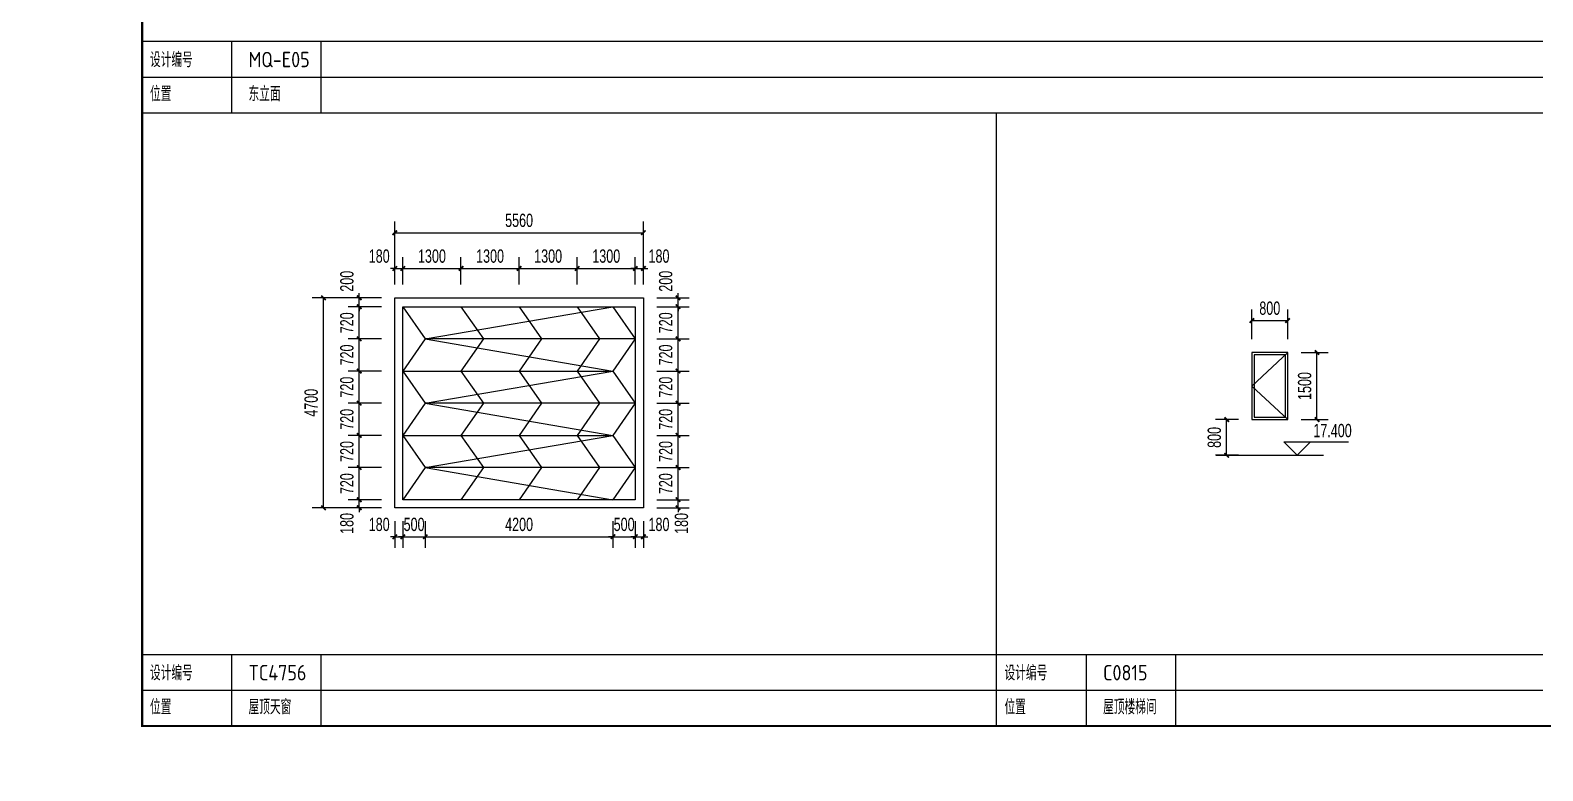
# Model space of a CAD drawing. Extents: x -3 to 440502, y -49243 to 59402.
# Drawn here: x 356397 to 390238, y -2 to 16569 of the extents above; entities that cross this region are included whole.
import ezdxf

# ---------------------------------------------------------------- set-up
doc = ezdxf.new("R2010")
doc.units = 0
doc.header["$LTSCALE"] = 1000
doc.header["$MEASUREMENT"] = 0
doc.linetypes.add('ACAD_ISO05W100', pattern=[34, 24, -3, 0.5, -3, 0.5, -3])
for name, color, linetype in [('01-标注_尺寸', 124, 'Continuous'), ('01-标注_标高', 200, 'Continuous'), ('02-TEXT_标注', 130, 'Continuous'), ('A-0-图名图例', 2, 'Continuous'), ('A-C_玻璃幕墙', 140, 'Continuous'), ('A-C_窗', 140, 'Continuous'), ('D_铝板', 181, 'Continuous'), ('E-墙面分格', 146, 'Continuous')]:
    doc.layers.add(name, color=color, linetype=linetype)
doc.styles.add('_TCH_DIM', font='ros.shx', dxfattribs={"bigfont": 'jd.shx'})
doc.styles.add('_TCH_DIM_T3', font='ros.shx', dxfattribs={"width": 0.705882, "bigfont": 'jd.shx'})
doc.styles.get("Standard").update_dxf_attribs({"font": 'gbenor.shx', "bigfont": 'gbcbig.shx'})
doc.dimstyles.new('_TCH_ARCH&&100', dxfattribs={"dimtxt": 297.5, "dimasz": 100, "dimexe": 250, "dimexo": 300, "dimgap": 126.25, "dimtad": 1, "dimdec": 0, "dimzin": 0, "dimdsep": 46, "dimtxsty": '_TCH_DIM_T3', "dimblk": 'ARCHTICK', "dimcen": 0.09, "dimclrt": 7, "dimazin": 2, "dimtfac": 1, "dimtdec": 0, "dimtix": 1, "dimtmove": 2, "dimatfit": 3, "dimfxl": 0, "dimtolj": 1, "dimtzin": 0, "dimarcsym": 0})

# ---------------------------------------------------------------- blocks, each defined once
blk = doc.blocks.new('图框-A1')
for points, const_width in [([(0, 0), (841, 0), (841, 594), (0, 594)], 0.05), ([(766, 584), (25, 584), (25, 10), (766, 10)], 0.5)]:
    blk.add_lwpolyline(points, close=True, dxfattribs=dict(const_width=const_width))
blk = doc.blocks.new('*U90')
for p, q in [((0, 1600), (31338, 1600)), ((0, 800), (31338, 800)), ((0, 0), (31338, 0))]:
    blk.add_line(p, q)
for points in [[(2000, 1600), (2000, 0)], [(4000, 1600), (4000, 0)]]:
    blk.add_lwpolyline(points)
for s, p in [('设计编号', (176, 1020)), ('位置', (176, 258))]:
    blk.add_text(s, height=332.8).set_placement(p)
blk = doc.blocks.new('*U58')
for p, q in [((0, 1600), (19119, 1600)), ((0, 800), (19119, 800)), ((0, 0), (19119, 0))]:
    blk.add_line(p, q)
for points in [[(2000, 1600), (2000, 0)], [(4000, 1600), (4000, 0)]]:
    blk.add_lwpolyline(points)
for s, p in [('设计编号', (176, 1020)), ('位置', (176, 258))]:
    blk.add_text(s, height=332.8).set_placement(p)
blk = doc.blocks.new('*U95')
for p, q in [((0, 1600), (12219, 1600)), ((0, 800), (12219, 800)), ((0, 0), (12219, 0))]:
    blk.add_line(p, q)
for points in [[(2000, 1600), (2000, 0)], [(4000, 1600), (4000, 0)]]:
    blk.add_lwpolyline(points)
for s, p in [('设计编号', (176, 1020)), ('位置', (176, 258))]:
    blk.add_text(s, height=332.8).set_placement(p)
blk = doc.blocks.new('_ArchTick')
at = {"color": 0, "linetype": 'ByBlock', "const_width": 0.4}
blk.add_lwpolyline([(-0.5, -0.5), (0.5, 0.5)], dxfattribs=at)
blk = doc.blocks.new('*D1033')
at = {"layer": '01-标注_尺寸', "color": 0, "lineweight": -2, "transparency": 16777216}
for p, q in [((364255, 10582), (363508, 10582)), ((363758, 10582), (363758, 10682)), ((363758, 10382), (363758, 10582)), ((364255, 10382), (363508, 10382)), ((363758, 10382), (363758, 10282))]:
    blk.add_line(p, q, dxfattribs=at)
at = {"layer": 'Defpoints', "color": 0, "transparency": 16777216}
for p in [(363758, 10582), (364555, 10582), (364555, 10382)]:
    blk.add_point(p, dxfattribs=at)
at = {"layer": '01-标注_尺寸', "color": 0, "lineweight": -2, "transparency": 16777216, "xscale": 100, "yscale": 100, "zscale": 100}
for p, rotation in [((363758, 10582), 270), ((363758, 10382), 90)]:
    blk.add_blockref('_ArchTick', p, dxfattribs=dict(at, rotation=rotation))
at = {"layer": '01-标注_尺寸', "color": 7, "transparency": 16777216, "insert": (363483, 10952), "char_height": 297.5, "attachment_point": 5, "rotation": 90, "style": '_TCH_DIM_T3'}
blk.add_mtext('\\A1;200', dxfattribs=at)
blk = doc.blocks.new('*D1034')
at = {"layer": '01-标注_尺寸', "color": 0, "lineweight": -2, "transparency": 16777216}
for p, q in [((364255, 10382), (363508, 10382)), ((363758, 9662), (363758, 10382)), ((364255, 9662), (363508, 9662))]:
    blk.add_line(p, q, dxfattribs=at)
at = {"layer": 'Defpoints', "color": 0, "transparency": 16777216}
for p in [(363758, 10382), (364555, 10382), (364555, 9662)]:
    blk.add_point(p, dxfattribs=at)
at = {"layer": '01-标注_尺寸', "color": 0, "lineweight": -2, "transparency": 16777216, "xscale": 100, "yscale": 100, "zscale": 100}
for p, rotation in [((363758, 10382), 90), ((363758, 9662), 270)]:
    blk.add_blockref('_ArchTick', p, dxfattribs=dict(at, rotation=rotation))
at = {"layer": '01-标注_尺寸', "color": 7, "transparency": 16777216, "insert": (363483, 10022), "char_height": 297.5, "attachment_point": 5, "rotation": 90, "style": '_TCH_DIM_T3'}
blk.add_mtext('\\A1;720', dxfattribs=at)
blk = doc.blocks.new('*D1035')
at = {"layer": '01-标注_尺寸', "color": 0, "lineweight": -2, "transparency": 16777216}
for p, q in [((364255, 9662), (363508, 9662)), ((363758, 8942), (363758, 9662)), ((364255, 8942), (363508, 8942))]:
    blk.add_line(p, q, dxfattribs=at)
at = {"layer": 'Defpoints', "color": 0, "transparency": 16777216}
for p in [(363758, 9662), (364555, 9662), (364555, 8942)]:
    blk.add_point(p, dxfattribs=at)
at = {"layer": '01-标注_尺寸', "color": 0, "lineweight": -2, "transparency": 16777216, "xscale": 100, "yscale": 100, "zscale": 100}
for p, rotation in [((363758, 9662), 90), ((363758, 8942), 270)]:
    blk.add_blockref('_ArchTick', p, dxfattribs=dict(at, rotation=rotation))
at = {"layer": '01-标注_尺寸', "color": 7, "transparency": 16777216, "insert": (363483, 9302), "char_height": 297.5, "attachment_point": 5, "rotation": 90, "style": '_TCH_DIM_T3'}
blk.add_mtext('\\A1;720', dxfattribs=at)
blk = doc.blocks.new('*D1036')
at = {"layer": '01-标注_尺寸', "color": 0, "lineweight": -2, "transparency": 16777216}
for p, q in [((364255, 8942), (363508, 8942)), ((363758, 8222), (363758, 8942)), ((364255, 8222), (363508, 8222))]:
    blk.add_line(p, q, dxfattribs=at)
at = {"layer": 'Defpoints', "color": 0, "transparency": 16777216}
for p in [(363758, 8942), (364555, 8942), (364555, 8222)]:
    blk.add_point(p, dxfattribs=at)
at = {"layer": '01-标注_尺寸', "color": 0, "lineweight": -2, "transparency": 16777216, "xscale": 100, "yscale": 100, "zscale": 100}
for p, rotation in [((363758, 8942), 90), ((363758, 8222), 270)]:
    blk.add_blockref('_ArchTick', p, dxfattribs=dict(at, rotation=rotation))
at = {"layer": '01-标注_尺寸', "color": 7, "transparency": 16777216, "insert": (363483, 8582), "char_height": 297.5, "attachment_point": 5, "rotation": 90, "style": '_TCH_DIM_T3'}
blk.add_mtext('\\A1;720', dxfattribs=at)
blk = doc.blocks.new('*D1037')
at = {"layer": '01-标注_尺寸', "color": 0, "lineweight": -2, "transparency": 16777216}
for p, q in [((364255, 8222), (363508, 8222)), ((363758, 7502), (363758, 8222)), ((364255, 7502), (363508, 7502))]:
    blk.add_line(p, q, dxfattribs=at)
at = {"layer": 'Defpoints', "color": 0, "transparency": 16777216}
for p in [(363758, 8222), (364555, 8222), (364555, 7502)]:
    blk.add_point(p, dxfattribs=at)
at = {"layer": '01-标注_尺寸', "color": 0, "lineweight": -2, "transparency": 16777216, "xscale": 100, "yscale": 100, "zscale": 100}
for p, rotation in [((363758, 8222), 90), ((363758, 7502), 270)]:
    blk.add_blockref('_ArchTick', p, dxfattribs=dict(at, rotation=rotation))
at = {"layer": '01-标注_尺寸', "color": 7, "transparency": 16777216, "insert": (363483, 7862), "char_height": 297.5, "attachment_point": 5, "rotation": 90, "style": '_TCH_DIM_T3'}
blk.add_mtext('\\A1;720', dxfattribs=at)
blk = doc.blocks.new('*D1038')
at = {"layer": '01-标注_尺寸', "color": 0, "lineweight": -2, "transparency": 16777216}
for p, q in [((364255, 7502), (363508, 7502)), ((363758, 6782), (363758, 7502)), ((364255, 6782), (363508, 6782))]:
    blk.add_line(p, q, dxfattribs=at)
at = {"layer": 'Defpoints', "color": 0, "transparency": 16777216}
for p in [(363758, 7502), (364555, 7502), (364555, 6782)]:
    blk.add_point(p, dxfattribs=at)
at = {"layer": '01-标注_尺寸', "color": 0, "lineweight": -2, "transparency": 16777216, "xscale": 100, "yscale": 100, "zscale": 100}
for p, rotation in [((363758, 7502), 90), ((363758, 6782), 270)]:
    blk.add_blockref('_ArchTick', p, dxfattribs=dict(at, rotation=rotation))
at = {"layer": '01-标注_尺寸', "color": 7, "transparency": 16777216, "insert": (363483, 7142), "char_height": 297.5, "attachment_point": 5, "rotation": 90, "style": '_TCH_DIM_T3'}
blk.add_mtext('\\A1;720', dxfattribs=at)
blk = doc.blocks.new('*D1039')
at = {"layer": '01-标注_尺寸', "color": 0, "lineweight": -2, "transparency": 16777216}
for p, q in [((364255, 6782), (363508, 6782)), ((363758, 6062), (363758, 6782)), ((364255, 6062), (363508, 6062))]:
    blk.add_line(p, q, dxfattribs=at)
at = {"layer": 'Defpoints', "color": 0, "transparency": 16777216}
for p in [(363758, 6782), (364555, 6782), (364555, 6062)]:
    blk.add_point(p, dxfattribs=at)
at = {"layer": '01-标注_尺寸', "color": 0, "lineweight": -2, "transparency": 16777216, "xscale": 100, "yscale": 100, "zscale": 100}
for p, rotation in [((363758, 6782), 90), ((363758, 6062), 270)]:
    blk.add_blockref('_ArchTick', p, dxfattribs=dict(at, rotation=rotation))
at = {"layer": '01-标注_尺寸', "color": 7, "transparency": 16777216, "insert": (363483, 6422), "char_height": 297.5, "attachment_point": 5, "rotation": 90, "style": '_TCH_DIM_T3'}
blk.add_mtext('\\A1;720', dxfattribs=at)
blk = doc.blocks.new('*D1040')
at = {"layer": '01-标注_尺寸', "color": 0, "lineweight": -2, "transparency": 16777216}
for p, q in [((363758, 6062), (363758, 6162)), ((364255, 6062), (363508, 6062)), ((364255, 5882), (363508, 5882)), ((363758, 5882), (363758, 6062)), ((363758, 5882), (363758, 5782))]:
    blk.add_line(p, q, dxfattribs=at)
at = {"layer": 'Defpoints', "color": 0, "transparency": 16777216}
for p in [(363758, 6062), (364555, 6062), (364555, 5882)]:
    blk.add_point(p, dxfattribs=at)
at = {"layer": '01-标注_尺寸', "color": 0, "lineweight": -2, "transparency": 16777216, "xscale": 100, "yscale": 100, "zscale": 100}
for p, rotation in [((363758, 6062), 270), ((363758, 5882), 90)]:
    blk.add_blockref('_ArchTick', p, dxfattribs=dict(at, rotation=rotation))
at = {"layer": '01-标注_尺寸', "color": 7, "transparency": 16777216, "insert": (363483, 5532), "char_height": 297.5, "attachment_point": 5, "rotation": 90, "style": '_TCH_DIM_T3'}
blk.add_mtext('\\A1;180', dxfattribs=at)
blk = doc.blocks.new('*D1041')
at = {"layer": '01-标注_尺寸', "color": 0, "lineweight": -2, "transparency": 16777216}
for p, q in [((370891, 6062), (370891, 6162)), ((370415, 6062), (371141, 6062)), ((370415, 5882), (371141, 5882)), ((370891, 5882), (370891, 6062)), ((370891, 5882), (370891, 5782))]:
    blk.add_line(p, q, dxfattribs=at)
at = {"layer": 'Defpoints', "color": 0, "transparency": 16777216}
for p in [(370115, 6062), (370115, 5882), (370891, 6062)]:
    blk.add_point(p, dxfattribs=at)
at = {"layer": '01-标注_尺寸', "color": 0, "lineweight": -2, "transparency": 16777216, "xscale": 100, "yscale": 100, "zscale": 100}
for p, rotation in [((370891, 6062), 270), ((370891, 5882), 90)]:
    blk.add_blockref('_ArchTick', p, dxfattribs=dict(at, rotation=rotation))
at = {"layer": '01-标注_尺寸', "color": 7, "transparency": 16777216, "insert": (370968, 5532), "char_height": 297.5, "attachment_point": 5, "rotation": 90, "style": '_TCH_DIM_T3'}
blk.add_mtext('\\A1;180', dxfattribs=at)
blk = doc.blocks.new('*D1042')
at = {"layer": '01-标注_尺寸', "color": 0, "lineweight": -2, "transparency": 16777216}
for p, q in [((370415, 6782), (371141, 6782)), ((370891, 6062), (370891, 6782)), ((370415, 6062), (371141, 6062))]:
    blk.add_line(p, q, dxfattribs=at)
at = {"layer": 'Defpoints', "color": 0, "transparency": 16777216}
for p in [(370115, 6782), (370891, 6782), (370115, 6062)]:
    blk.add_point(p, dxfattribs=at)
at = {"layer": '01-标注_尺寸', "color": 0, "lineweight": -2, "transparency": 16777216, "xscale": 100, "yscale": 100, "zscale": 100}
for p, rotation in [((370891, 6782), 90), ((370891, 6062), 270)]:
    blk.add_blockref('_ArchTick', p, dxfattribs=dict(at, rotation=rotation))
at = {"layer": '01-标注_尺寸', "color": 7, "transparency": 16777216, "insert": (370616, 6422), "char_height": 297.5, "attachment_point": 5, "rotation": 90, "style": '_TCH_DIM_T3'}
blk.add_mtext('\\A1;720', dxfattribs=at)
blk = doc.blocks.new('*D1043')
at = {"layer": '01-标注_尺寸', "color": 0, "lineweight": -2, "transparency": 16777216}
for p, q in [((370415, 7502), (371141, 7502)), ((370891, 6782), (370891, 7502)), ((370415, 6782), (371141, 6782))]:
    blk.add_line(p, q, dxfattribs=at)
at = {"layer": 'Defpoints', "color": 0, "transparency": 16777216}
for p in [(370115, 7502), (370891, 7502), (370115, 6782)]:
    blk.add_point(p, dxfattribs=at)
at = {"layer": '01-标注_尺寸', "color": 0, "lineweight": -2, "transparency": 16777216, "xscale": 100, "yscale": 100, "zscale": 100}
for p, rotation in [((370891, 7502), 90), ((370891, 6782), 270)]:
    blk.add_blockref('_ArchTick', p, dxfattribs=dict(at, rotation=rotation))
at = {"layer": '01-标注_尺寸', "color": 7, "transparency": 16777216, "insert": (370616, 7142), "char_height": 297.5, "attachment_point": 5, "rotation": 90, "style": '_TCH_DIM_T3'}
blk.add_mtext('\\A1;720', dxfattribs=at)
blk = doc.blocks.new('*D1044')
at = {"layer": '01-标注_尺寸', "color": 0, "lineweight": -2, "transparency": 16777216}
for p, q in [((370415, 8222), (371141, 8222)), ((370891, 7502), (370891, 8222)), ((370415, 7502), (371141, 7502))]:
    blk.add_line(p, q, dxfattribs=at)
at = {"layer": 'Defpoints', "color": 0, "transparency": 16777216}
for p in [(370115, 8222), (370891, 8222), (370115, 7502)]:
    blk.add_point(p, dxfattribs=at)
at = {"layer": '01-标注_尺寸', "color": 0, "lineweight": -2, "transparency": 16777216, "xscale": 100, "yscale": 100, "zscale": 100}
for p, rotation in [((370891, 8222), 90), ((370891, 7502), 270)]:
    blk.add_blockref('_ArchTick', p, dxfattribs=dict(at, rotation=rotation))
at = {"layer": '01-标注_尺寸', "color": 7, "transparency": 16777216, "insert": (370616, 7862), "char_height": 297.5, "attachment_point": 5, "rotation": 90, "style": '_TCH_DIM_T3'}
blk.add_mtext('\\A1;720', dxfattribs=at)
blk = doc.blocks.new('*D1045')
at = {"layer": '01-标注_尺寸', "color": 0, "lineweight": -2, "transparency": 16777216}
for p, q in [((370415, 8942), (371141, 8942)), ((370891, 8222), (370891, 8942)), ((370415, 8222), (371141, 8222))]:
    blk.add_line(p, q, dxfattribs=at)
at = {"layer": 'Defpoints', "color": 0, "transparency": 16777216}
for p in [(370115, 8942), (370891, 8942), (370115, 8222)]:
    blk.add_point(p, dxfattribs=at)
at = {"layer": '01-标注_尺寸', "color": 0, "lineweight": -2, "transparency": 16777216, "xscale": 100, "yscale": 100, "zscale": 100}
for p, rotation in [((370891, 8942), 90), ((370891, 8222), 270)]:
    blk.add_blockref('_ArchTick', p, dxfattribs=dict(at, rotation=rotation))
at = {"layer": '01-标注_尺寸', "color": 7, "transparency": 16777216, "insert": (370616, 8582), "char_height": 297.5, "attachment_point": 5, "rotation": 90, "style": '_TCH_DIM_T3'}
blk.add_mtext('\\A1;720', dxfattribs=at)
blk = doc.blocks.new('*D1046')
at = {"layer": '01-标注_尺寸', "color": 0, "lineweight": -2, "transparency": 16777216}
for p, q in [((370415, 9662), (371141, 9662)), ((370891, 8942), (370891, 9662)), ((370415, 8942), (371141, 8942))]:
    blk.add_line(p, q, dxfattribs=at)
at = {"layer": 'Defpoints', "color": 0, "transparency": 16777216}
for p in [(370115, 9662), (370891, 9662), (370115, 8942)]:
    blk.add_point(p, dxfattribs=at)
at = {"layer": '01-标注_尺寸', "color": 0, "lineweight": -2, "transparency": 16777216, "xscale": 100, "yscale": 100, "zscale": 100}
for p, rotation in [((370891, 9662), 90), ((370891, 8942), 270)]:
    blk.add_blockref('_ArchTick', p, dxfattribs=dict(at, rotation=rotation))
at = {"layer": '01-标注_尺寸', "color": 7, "transparency": 16777216, "insert": (370616, 9302), "char_height": 297.5, "attachment_point": 5, "rotation": 90, "style": '_TCH_DIM_T3'}
blk.add_mtext('\\A1;720', dxfattribs=at)
blk = doc.blocks.new('*D1047')
at = {"layer": '01-标注_尺寸', "color": 0, "lineweight": -2, "transparency": 16777216}
for p, q in [((370415, 10382), (371141, 10382)), ((370891, 9662), (370891, 10382)), ((370415, 9662), (371141, 9662))]:
    blk.add_line(p, q, dxfattribs=at)
at = {"layer": 'Defpoints', "color": 0, "transparency": 16777216}
for p in [(370115, 10382), (370891, 10382), (370115, 9662)]:
    blk.add_point(p, dxfattribs=at)
at = {"layer": '01-标注_尺寸', "color": 0, "lineweight": -2, "transparency": 16777216, "xscale": 100, "yscale": 100, "zscale": 100}
for p, rotation in [((370891, 10382), 90), ((370891, 9662), 270)]:
    blk.add_blockref('_ArchTick', p, dxfattribs=dict(at, rotation=rotation))
at = {"layer": '01-标注_尺寸', "color": 7, "transparency": 16777216, "insert": (370616, 10022), "char_height": 297.5, "attachment_point": 5, "rotation": 90, "style": '_TCH_DIM_T3'}
blk.add_mtext('\\A1;720', dxfattribs=at)
blk = doc.blocks.new('*D1048')
at = {"layer": '01-标注_尺寸', "color": 0, "lineweight": -2, "transparency": 16777216}
for p, q in [((370415, 10582), (371141, 10582)), ((370891, 10582), (370891, 10682)), ((370891, 10382), (370891, 10582)), ((370415, 10382), (371141, 10382)), ((370891, 10382), (370891, 10282))]:
    blk.add_line(p, q, dxfattribs=at)
at = {"layer": 'Defpoints', "color": 0, "transparency": 16777216}
for p in [(370115, 10582), (370891, 10582), (370115, 10382)]:
    blk.add_point(p, dxfattribs=at)
at = {"layer": '01-标注_尺寸', "color": 0, "lineweight": -2, "transparency": 16777216, "xscale": 100, "yscale": 100, "zscale": 100}
for p, rotation in [((370891, 10582), 270), ((370891, 10382), 90)]:
    blk.add_blockref('_ArchTick', p, dxfattribs=dict(at, rotation=rotation))
at = {"layer": '01-标注_尺寸', "color": 7, "transparency": 16777216, "insert": (370616, 10952), "char_height": 297.5, "attachment_point": 5, "rotation": 90, "style": '_TCH_DIM_T3'}
blk.add_mtext('\\A1;200', dxfattribs=at)
blk = doc.blocks.new('*D1049')
at = {"layer": '01-标注_尺寸', "color": 0, "lineweight": -2, "transparency": 16777216}
for p, q in [((369935, 11238), (369835, 11238)), ((369935, 10882), (369935, 11488)), ((369935, 11238), (370115, 11238)), ((370115, 10882), (370115, 11488)), ((370115, 11238), (370215, 11238))]:
    blk.add_line(p, q, dxfattribs=at)
at = {"layer": 'Defpoints', "color": 0, "transparency": 16777216}
for p in [(370115, 11238), (369935, 10582), (370115, 10582)]:
    blk.add_point(p, dxfattribs=at)
at = {"layer": '01-标注_尺寸', "color": 0, "lineweight": -2, "transparency": 16777216, "xscale": 100, "yscale": 100, "zscale": 100}
blk.add_blockref('_ArchTick', (369935, 11238), dxfattribs=at)
at = {"layer": '01-标注_尺寸', "color": 0, "lineweight": -2, "transparency": 16777216, "xscale": 100, "yscale": 100, "zscale": 100, "rotation": 180}
blk.add_blockref('_ArchTick', (370115, 11238), dxfattribs=at)
at = {"layer": '01-标注_尺寸', "color": 7, "transparency": 16777216, "insert": (370465, 11513), "char_height": 297.5, "attachment_point": 5, "style": '_TCH_DIM_T3'}
blk.add_mtext('\\A1;180', dxfattribs=at)
blk = doc.blocks.new('*D1050')
at = {"layer": '01-标注_尺寸', "color": 0, "lineweight": -2, "transparency": 16777216}
for p, q in [((368635, 10882), (368635, 11488)), ((368635, 11238), (369935, 11238)), ((369935, 10882), (369935, 11488))]:
    blk.add_line(p, q, dxfattribs=at)
at = {"layer": 'Defpoints', "color": 0, "transparency": 16777216}
for p in [(369935, 11238), (368635, 10582), (369935, 10582)]:
    blk.add_point(p, dxfattribs=at)
at = {"layer": '01-标注_尺寸', "color": 0, "lineweight": -2, "transparency": 16777216, "xscale": 100, "yscale": 100, "zscale": 100, "rotation": 180}
blk.add_blockref('_ArchTick', (368635, 11238), dxfattribs=at)
at = {"layer": '01-标注_尺寸', "color": 0, "lineweight": -2, "transparency": 16777216, "xscale": 100, "yscale": 100, "zscale": 100}
blk.add_blockref('_ArchTick', (369935, 11238), dxfattribs=at)
at = {"layer": '01-标注_尺寸', "color": 7, "transparency": 16777216, "insert": (369285, 11513), "char_height": 297.5, "attachment_point": 5, "style": '_TCH_DIM_T3'}
blk.add_mtext('\\A1;1300', dxfattribs=at)
blk = doc.blocks.new('*D1051')
at = {"layer": '01-标注_尺寸', "color": 0, "lineweight": -2, "transparency": 16777216}
for p, q in [((367335, 10882), (367335, 11488)), ((367335, 11238), (368635, 11238)), ((368635, 10882), (368635, 11488))]:
    blk.add_line(p, q, dxfattribs=at)
at = {"layer": 'Defpoints', "color": 0, "transparency": 16777216}
for p in [(368635, 11238), (367335, 10582), (368635, 10582)]:
    blk.add_point(p, dxfattribs=at)
at = {"layer": '01-标注_尺寸', "color": 0, "lineweight": -2, "transparency": 16777216, "xscale": 100, "yscale": 100, "zscale": 100, "rotation": 180}
blk.add_blockref('_ArchTick', (367335, 11238), dxfattribs=at)
at = {"layer": '01-标注_尺寸', "color": 0, "lineweight": -2, "transparency": 16777216, "xscale": 100, "yscale": 100, "zscale": 100}
blk.add_blockref('_ArchTick', (368635, 11238), dxfattribs=at)
at = {"layer": '01-标注_尺寸', "color": 7, "transparency": 16777216, "insert": (367985, 11513), "char_height": 297.5, "attachment_point": 5, "style": '_TCH_DIM_T3'}
blk.add_mtext('\\A1;1300', dxfattribs=at)
blk = doc.blocks.new('*D1052')
at = {"layer": '01-标注_尺寸', "color": 0, "lineweight": -2, "transparency": 16777216}
for p, q in [((366035, 10882), (366035, 11488)), ((366035, 11238), (367335, 11238)), ((367335, 10882), (367335, 11488))]:
    blk.add_line(p, q, dxfattribs=at)
at = {"layer": 'Defpoints', "color": 0, "transparency": 16777216}
for p in [(367335, 11238), (366035, 10582), (367335, 10582)]:
    blk.add_point(p, dxfattribs=at)
at = {"layer": '01-标注_尺寸', "color": 0, "lineweight": -2, "transparency": 16777216, "xscale": 100, "yscale": 100, "zscale": 100, "rotation": 180}
blk.add_blockref('_ArchTick', (366035, 11238), dxfattribs=at)
at = {"layer": '01-标注_尺寸', "color": 0, "lineweight": -2, "transparency": 16777216, "xscale": 100, "yscale": 100, "zscale": 100}
blk.add_blockref('_ArchTick', (367335, 11238), dxfattribs=at)
at = {"layer": '01-标注_尺寸', "color": 7, "transparency": 16777216, "insert": (366685, 11513), "char_height": 297.5, "attachment_point": 5, "style": '_TCH_DIM_T3'}
blk.add_mtext('\\A1;1300', dxfattribs=at)
blk = doc.blocks.new('*D1053')
at = {"layer": '01-标注_尺寸', "color": 0, "lineweight": -2, "transparency": 16777216}
for p, q in [((364735, 10882), (364735, 11488)), ((364735, 11238), (366035, 11238)), ((366035, 10882), (366035, 11488))]:
    blk.add_line(p, q, dxfattribs=at)
at = {"layer": 'Defpoints', "color": 0, "transparency": 16777216}
for p in [(366035, 11238), (364735, 10582), (366035, 10582)]:
    blk.add_point(p, dxfattribs=at)
at = {"layer": '01-标注_尺寸', "color": 0, "lineweight": -2, "transparency": 16777216, "xscale": 100, "yscale": 100, "zscale": 100, "rotation": 180}
blk.add_blockref('_ArchTick', (364735, 11238), dxfattribs=at)
at = {"layer": '01-标注_尺寸', "color": 0, "lineweight": -2, "transparency": 16777216, "xscale": 100, "yscale": 100, "zscale": 100}
blk.add_blockref('_ArchTick', (366035, 11238), dxfattribs=at)
at = {"layer": '01-标注_尺寸', "color": 7, "transparency": 16777216, "insert": (365385, 11513), "char_height": 297.5, "attachment_point": 5, "style": '_TCH_DIM_T3'}
blk.add_mtext('\\A1;1300', dxfattribs=at)
blk = doc.blocks.new('*D1054')
at = {"layer": '01-标注_尺寸', "color": 0, "lineweight": -2, "transparency": 16777216}
for p, q in [((364555, 11238), (364455, 11238)), ((364555, 10882), (364555, 11488)), ((364555, 11238), (364735, 11238)), ((364735, 10882), (364735, 11488)), ((364735, 11238), (364835, 11238))]:
    blk.add_line(p, q, dxfattribs=at)
at = {"layer": 'Defpoints', "color": 0, "transparency": 16777216}
for p in [(364735, 11238), (364555, 10582), (364735, 10582)]:
    blk.add_point(p, dxfattribs=at)
at = {"layer": '01-标注_尺寸', "color": 0, "lineweight": -2, "transparency": 16777216, "xscale": 100, "yscale": 100, "zscale": 100}
blk.add_blockref('_ArchTick', (364555, 11238), dxfattribs=at)
at = {"layer": '01-标注_尺寸', "color": 0, "lineweight": -2, "transparency": 16777216, "xscale": 100, "yscale": 100, "zscale": 100, "rotation": 180}
blk.add_blockref('_ArchTick', (364735, 11238), dxfattribs=at)
at = {"layer": '01-标注_尺寸', "color": 7, "transparency": 16777216, "insert": (364205, 11513), "char_height": 297.5, "attachment_point": 5, "style": '_TCH_DIM_T3'}
blk.add_mtext('\\A1;180', dxfattribs=at)
blk = doc.blocks.new('*D1055')
at = {"layer": '01-标注_尺寸', "color": 0, "lineweight": -2, "transparency": 16777216}
for p, q in [((369935, 5582), (369935, 4984)), ((370115, 5582), (370115, 4984)), ((369935, 5234), (369835, 5234)), ((369935, 5234), (370115, 5234)), ((370115, 5234), (370215, 5234))]:
    blk.add_line(p, q, dxfattribs=at)
at = {"layer": 'Defpoints', "color": 0, "transparency": 16777216}
for p in [(369935, 5882), (370115, 5882), (370115, 5234)]:
    blk.add_point(p, dxfattribs=at)
at = {"layer": '01-标注_尺寸', "color": 0, "lineweight": -2, "transparency": 16777216, "xscale": 100, "yscale": 100, "zscale": 100}
blk.add_blockref('_ArchTick', (369935, 5234), dxfattribs=at)
at = {"layer": '01-标注_尺寸', "color": 0, "lineweight": -2, "transparency": 16777216, "xscale": 100, "yscale": 100, "zscale": 100, "rotation": 180}
blk.add_blockref('_ArchTick', (370115, 5234), dxfattribs=at)
at = {"layer": '01-标注_尺寸', "color": 7, "transparency": 16777216, "insert": (370465, 5509), "char_height": 297.5, "attachment_point": 5, "style": '_TCH_DIM_T3'}
blk.add_mtext('\\A1;180', dxfattribs=at)
blk = doc.blocks.new('*D1056')
at = {"layer": '01-标注_尺寸', "color": 0, "lineweight": -2, "transparency": 16777216}
for p, q in [((369435, 5582), (369435, 4984)), ((369935, 5582), (369935, 4984)), ((369435, 5234), (369335, 5234)), ((369435, 5234), (369935, 5234)), ((369935, 5234), (370035, 5234))]:
    blk.add_line(p, q, dxfattribs=at)
at = {"layer": 'Defpoints', "color": 0, "transparency": 16777216}
for p in [(369435, 5882), (369935, 5882), (369935, 5234)]:
    blk.add_point(p, dxfattribs=at)
at = {"layer": '01-标注_尺寸', "color": 0, "lineweight": -2, "transparency": 16777216, "xscale": 100, "yscale": 100, "zscale": 100}
blk.add_blockref('_ArchTick', (369435, 5234), dxfattribs=at)
at = {"layer": '01-标注_尺寸', "color": 0, "lineweight": -2, "transparency": 16777216, "xscale": 100, "yscale": 100, "zscale": 100, "rotation": 180}
blk.add_blockref('_ArchTick', (369935, 5234), dxfattribs=at)
at = {"layer": '01-标注_尺寸', "color": 7, "transparency": 16777216, "insert": (369685, 5509), "char_height": 297.5, "attachment_point": 5, "style": '_TCH_DIM_T3'}
blk.add_mtext('\\A1;500', dxfattribs=at)
blk = doc.blocks.new('*D1057')
at = {"layer": '01-标注_尺寸', "color": 0, "lineweight": -2, "transparency": 16777216}
for p, q in [((365235, 5582), (365235, 4984)), ((369435, 5582), (369435, 4984)), ((365235, 5234), (369435, 5234))]:
    blk.add_line(p, q, dxfattribs=at)
at = {"layer": 'Defpoints', "color": 0, "transparency": 16777216}
for p in [(365235, 5882), (369435, 5882), (369435, 5234)]:
    blk.add_point(p, dxfattribs=at)
at = {"layer": '01-标注_尺寸', "color": 0, "lineweight": -2, "transparency": 16777216, "xscale": 100, "yscale": 100, "zscale": 100, "rotation": 180}
blk.add_blockref('_ArchTick', (365235, 5234), dxfattribs=at)
at = {"layer": '01-标注_尺寸', "color": 0, "lineweight": -2, "transparency": 16777216, "xscale": 100, "yscale": 100, "zscale": 100}
blk.add_blockref('_ArchTick', (369435, 5234), dxfattribs=at)
at = {"layer": '01-标注_尺寸', "color": 7, "transparency": 16777216, "insert": (367335, 5509), "char_height": 297.5, "attachment_point": 5, "style": '_TCH_DIM_T3'}
blk.add_mtext('\\A1;4200', dxfattribs=at)
blk = doc.blocks.new('*D1058')
at = {"layer": '01-标注_尺寸', "color": 0, "lineweight": -2, "transparency": 16777216}
for p, q in [((364735, 5582), (364735, 4984)), ((365235, 5582), (365235, 4984)), ((364735, 5234), (364635, 5234)), ((364735, 5234), (365235, 5234)), ((365235, 5234), (365335, 5234))]:
    blk.add_line(p, q, dxfattribs=at)
at = {"layer": 'Defpoints', "color": 0, "transparency": 16777216}
for p in [(364735, 5882), (365235, 5882), (365235, 5234)]:
    blk.add_point(p, dxfattribs=at)
at = {"layer": '01-标注_尺寸', "color": 0, "lineweight": -2, "transparency": 16777216, "xscale": 100, "yscale": 100, "zscale": 100}
blk.add_blockref('_ArchTick', (364735, 5234), dxfattribs=at)
at = {"layer": '01-标注_尺寸', "color": 0, "lineweight": -2, "transparency": 16777216, "xscale": 100, "yscale": 100, "zscale": 100, "rotation": 180}
blk.add_blockref('_ArchTick', (365235, 5234), dxfattribs=at)
at = {"layer": '01-标注_尺寸', "color": 7, "transparency": 16777216, "insert": (364985, 5509), "char_height": 297.5, "attachment_point": 5, "style": '_TCH_DIM_T3'}
blk.add_mtext('\\A1;500', dxfattribs=at)
blk = doc.blocks.new('*D1059')
at = {"layer": '01-标注_尺寸', "color": 0, "lineweight": -2, "transparency": 16777216}
for p, q in [((364555, 5582), (364555, 4984)), ((364735, 5582), (364735, 4984)), ((364555, 5234), (364455, 5234)), ((364555, 5234), (364735, 5234)), ((364735, 5234), (364835, 5234))]:
    blk.add_line(p, q, dxfattribs=at)
at = {"layer": 'Defpoints', "color": 0, "transparency": 16777216}
for p in [(364555, 5882), (364735, 5882), (364735, 5234)]:
    blk.add_point(p, dxfattribs=at)
at = {"layer": '01-标注_尺寸', "color": 0, "lineweight": -2, "transparency": 16777216, "xscale": 100, "yscale": 100, "zscale": 100}
blk.add_blockref('_ArchTick', (364555, 5234), dxfattribs=at)
at = {"layer": '01-标注_尺寸', "color": 0, "lineweight": -2, "transparency": 16777216, "xscale": 100, "yscale": 100, "zscale": 100, "rotation": 180}
blk.add_blockref('_ArchTick', (364735, 5234), dxfattribs=at)
at = {"layer": '01-标注_尺寸', "color": 7, "transparency": 16777216, "insert": (364205, 5509), "char_height": 297.5, "attachment_point": 5, "style": '_TCH_DIM_T3'}
blk.add_mtext('\\A1;180', dxfattribs=at)
blk = doc.blocks.new('*D1060')
at = {"layer": '01-标注_尺寸', "color": 0, "lineweight": -2, "transparency": 16777216}
for p, q in [((383731, 9657), (383731, 10322)), ((384531, 9657), (384531, 10322)), ((383731, 10072), (384531, 10072))]:
    blk.add_line(p, q, dxfattribs=at)
at = {"layer": 'Defpoints', "color": 0, "transparency": 16777216}
for p in [(384531, 10072), (383731, 9357), (384531, 9357)]:
    blk.add_point(p, dxfattribs=at)
at = {"layer": '01-标注_尺寸', "color": 0, "lineweight": -2, "transparency": 16777216, "xscale": 100, "yscale": 100, "zscale": 100, "rotation": 180}
blk.add_blockref('_ArchTick', (383731, 10072), dxfattribs=at)
at = {"layer": '01-标注_尺寸', "color": 0, "lineweight": -2, "transparency": 16777216, "xscale": 100, "yscale": 100, "zscale": 100}
blk.add_blockref('_ArchTick', (384531, 10072), dxfattribs=at)
at = {"layer": '01-标注_尺寸', "color": 7, "transparency": 16777216, "insert": (384131, 10347), "char_height": 297.5, "attachment_point": 5, "style": '_TCH_DIM_T3'}
blk.add_mtext('\\A1;800', dxfattribs=at)
blk = doc.blocks.new('*D1061')
at = {"layer": '01-标注_尺寸', "color": 0, "lineweight": -2, "transparency": 16777216}
for p, q in [((384831, 9357), (385437, 9357)), ((385187, 7857), (385187, 9357)), ((384831, 7857), (385437, 7857))]:
    blk.add_line(p, q, dxfattribs=at)
at = {"layer": 'Defpoints', "color": 0, "transparency": 16777216}
for p in [(384531, 9357), (385187, 9357), (384531, 7857)]:
    blk.add_point(p, dxfattribs=at)
at = {"layer": '01-标注_尺寸', "color": 0, "lineweight": -2, "transparency": 16777216, "xscale": 100, "yscale": 100, "zscale": 100}
for p, rotation in [((385187, 9357), 90), ((385187, 7857), 270)]:
    blk.add_blockref('_ArchTick', p, dxfattribs=dict(at, rotation=rotation))
at = {"layer": '01-标注_尺寸', "color": 7, "transparency": 16777216, "insert": (384912, 8607), "char_height": 297.5, "attachment_point": 5, "rotation": 90, "style": '_TCH_DIM_T3'}
blk.add_mtext('\\A1;1500', dxfattribs=at)
blk = doc.blocks.new('*D1062')
at = {"layer": '01-标注_尺寸', "color": 0, "lineweight": -2, "transparency": 16777216}
for p, q in [((383431, 7857), (382916, 7857)), ((383166, 7057), (383166, 7857)), ((383431, 7057), (382916, 7057))]:
    blk.add_line(p, q, dxfattribs=at)
at = {"layer": 'Defpoints', "color": 0, "transparency": 16777216}
for p in [(383166, 7857), (383731, 7857), (383731, 7057)]:
    blk.add_point(p, dxfattribs=at)
at = {"layer": '01-标注_尺寸', "color": 0, "lineweight": -2, "transparency": 16777216, "xscale": 100, "yscale": 100, "zscale": 100}
for p, rotation in [((383166, 7857), 90), ((383166, 7057), 270)]:
    blk.add_blockref('_ArchTick', p, dxfattribs=dict(at, rotation=rotation))
at = {"layer": '01-标注_尺寸', "color": 7, "transparency": 16777216, "insert": (382891, 7457), "char_height": 297.5, "attachment_point": 5, "rotation": 90, "style": '_TCH_DIM_T3'}
blk.add_mtext('\\A1;800', dxfattribs=at)
blk = doc.blocks.new('*D1087')
at = {"layer": '01-标注_尺寸', "color": 0, "lineweight": -2, "transparency": 16777216}
for p, q in [((364072, 10582), (362708, 10582)), ((362958, 5882), (362958, 10582)), ((364072, 5882), (362708, 5882))]:
    blk.add_line(p, q, dxfattribs=at)
at = {"layer": 'Defpoints', "color": 0, "transparency": 16777216}
for p in [(362958, 10582), (364372, 10582), (364372, 5882)]:
    blk.add_point(p, dxfattribs=at)
at = {"layer": '01-标注_尺寸', "color": 0, "lineweight": -2, "transparency": 16777216, "xscale": 100, "yscale": 100, "zscale": 100}
for p, rotation in [((362958, 10582), 90), ((362958, 5882), 270)]:
    blk.add_blockref('_ArchTick', p, dxfattribs=dict(at, rotation=rotation))
at = {"layer": '01-标注_尺寸', "color": 7, "transparency": 16777216, "insert": (362683, 8232), "char_height": 297.5, "attachment_point": 5, "rotation": 90, "style": '_TCH_DIM_T3'}
blk.add_mtext('\\A1;4700', dxfattribs=at)
blk = doc.blocks.new('*D1088')
at = {"layer": '01-标注_尺寸', "color": 0, "lineweight": -2, "transparency": 16777216}
for p, q in [((364555, 10962), (364555, 12288)), ((370115, 10962), (370115, 12288)), ((364555, 12038), (370115, 12038))]:
    blk.add_line(p, q, dxfattribs=at)
at = {"layer": 'Defpoints', "color": 0, "transparency": 16777216}
for p in [(370115, 12038), (364555, 10662), (370115, 10662)]:
    blk.add_point(p, dxfattribs=at)
at = {"layer": '01-标注_尺寸', "color": 0, "lineweight": -2, "transparency": 16777216, "xscale": 100, "yscale": 100, "zscale": 100, "rotation": 180}
blk.add_blockref('_ArchTick', (364555, 12038), dxfattribs=at)
at = {"layer": '01-标注_尺寸', "color": 0, "lineweight": -2, "transparency": 16777216, "xscale": 100, "yscale": 100, "zscale": 100}
blk.add_blockref('_ArchTick', (370115, 12038), dxfattribs=at)
at = {"layer": '01-标注_尺寸', "color": 7, "transparency": 16777216, "insert": (367335, 12313), "char_height": 297.5, "attachment_point": 5, "style": '_TCH_DIM_T3'}
blk.add_mtext('\\A1;5560', dxfattribs=at)

msp = doc.modelspace()

# ---------------------------------------------------------------- linework, layer by layer
at = {"layer": '01-标注_尺寸'}
msp.add_lwpolyline([(382931.4, 7056.9), (385331.4, 7056.9)], dxfattribs=at)
at = {"layer": '01-标注_标高'}
for p, q in [((384743, 7056.9), (384443, 7356.9)), ((384443, 7356.9), (385893, 7356.9)), ((384743, 7056.9), (385043, 7356.9))]:
    msp.add_line(p, q, dxfattribs=at)
at = {"layer": 'A-0-图名图例'}
msp.add_lwpolyline([(378019.4, 1000), (378019.4, 14720.9)], dxfattribs=at)
at = {"layer": 'A-C_玻璃幕墙'}
for p, q in [((365234.9, 9661.8), (369434.9, 10381.8)), ((369934.9, 9661.8), (365234.9, 9661.8)), ((365234.9, 9661.8), (369434.9, 8941.8)), ((364734.9, 8941.8), (369434.9, 8941.8)), ((365234.9, 8221.8), (369434.9, 8941.8)), ((369934.9, 8221.8), (365234.9, 8221.8)), ((365234.9, 8221.8), (369434.9, 7501.8)), ((364734.9, 7501.8), (369434.9, 7501.8)), ((365234.9, 6781.8), (369434.9, 7501.8)), ((369934.9, 6781.8), (365234.9, 6781.8)), ((365234.9, 6781.8), (369434.9, 6061.8))]:
    msp.add_line(p, q, dxfattribs=at)
msp.add_lwpolyline([(369934.9, 6061.8), (364734.9, 6061.8), (364734.9, 10381.8), (369934.9, 10381.8)], close=True, dxfattribs=at)
for points in [[(364734.9, 10381.8), (365234.9, 9661.8), (364734.9, 8941.8)], [(369434.9, 10381.8), (369934.9, 9661.8), (369434.9, 8941.8)], [(364734.9, 8941.8), (365234.9, 8221.8), (364734.9, 7501.8)], [(369434.9, 8941.8), (369934.9, 8221.8), (369434.9, 7501.8)], [(364734.9, 7501.8), (365234.9, 6781.8), (364734.9, 6061.8)], [(369434.9, 7501.8), (369934.9, 6781.8), (369434.9, 6061.8)]]:
    msp.add_lwpolyline(points, dxfattribs=at)
at = {"layer": 'A-C_窗'}
for points in [[(383731.4, 7856.9), (384531.4, 7856.9), (384531.4, 9356.9), (383731.4, 9356.9)], [(383781.4, 7906.9), (384481.4, 7906.9), (384481.4, 9306.9), (383781.4, 9306.9)]]:
    msp.add_lwpolyline(points, close=True, dxfattribs=at)
msp.add_lwpolyline([(384531.4, 9356.9), (383731.4, 8606.9), (384531.4, 7856.9)], dxfattribs=at)
at = {"layer": 'D_铝板'}
msp.add_lwpolyline([(370114.9, 5881.8), (364554.9, 5881.8), (364554.9, 10581.8), (370114.9, 10581.8)], close=True, dxfattribs=at)
at = {"layer": 'E-墙面分格'}
for points in [[(366034.9, 10381.8), (366534.9, 9661.8), (366034.9, 8941.8), (366534.9, 8221.8), (366034.9, 7501.8), (366534.9, 6781.8), (366034.9, 6061.8)], [(367334.9, 10381.8), (367834.9, 9661.8), (367334.9, 8941.8), (367834.9, 8221.8), (367334.9, 7501.8), (367834.9, 6781.8), (367334.9, 6061.8)], [(368634.9, 10381.8), (369134.9, 9661.8), (368634.9, 8941.8), (369134.9, 8221.8), (368634.9, 7501.8), (369134.9, 6781.8), (368634.9, 6061.8)]]:
    msp.add_lwpolyline(points, dxfattribs=at)

# ---------------------------------------------------------------- block references
at = {"xscale": 100, "yscale": 100, "zscale": 100}
msp.add_blockref('图框-A1', (356400, 0), dxfattribs=at)
at = {"layer": 'A-0-图名图例'}
for name, p in [('*U90', (358900, 14720.9)), ('*U58', (358900, 1000)), ('*U95', (378019.4, 1000))]:
    msp.add_blockref(name, p, dxfattribs=at)

# ---------------------------------------------------------------- texts
at = {"layer": '02-TEXT_标注', "linetype": 'ACAD_ISO05W100'}
for s, height, p in [('MQ-E05', 345, (361281, 15740.9)), ('东立面', 332.77, (361281, 14979)), ('TC4756', 345, (361281, 2020)), ('C0815', 345, (380400.4, 2020)), ('屋顶天窗', 332.77, (361281, 1258.1)), ('屋顶楼梯间', 332.77, (380400.4, 1258.1))]:
    msp.add_text(s, height=height, dxfattribs=at).set_placement(p)
at = {"layer": '02-TEXT_标注', "style": '_TCH_DIM', "width": 0.705882}
msp.add_text('17.400', height=297.5, dxfattribs=at).set_placement((385105.5, 7461.9))

# ---------------------------------------------------------------- dimensions: what is measured, and where the dimension line sits
at = {"layer": '01-标注_尺寸'}
for p1, p2, distance, picture, middle in [((364554.9, 10662.4), (370114.9, 10662.4), 1375.2, '*D1088', (367334.9, 12312.6)), ((364734.9, 10581.8), (366034.9, 10581.8), 655.8, '*D1053', (365384.9, 11512.6)), ((366034.9, 10581.8), (367334.9, 10581.8), 655.8, '*D1052', (366684.9, 11512.6)), ((367334.9, 10581.8), (368634.9, 10581.8), 655.8, '*D1051', (367984.9, 11512.6)), ((368634.9, 10581.8), (369934.9, 10581.8), 655.8, '*D1050', (369284.9, 11512.6)), ((364372.4, 5881.8), (364372.4, 10581.8), 1414.1, '*D1087', (362683.3, 8231.8)), ((383731.4, 9356.9), (384531.4, 9356.9), 714.6, '*D1060', (384131.4, 10346.5)), ((364554.9, 9661.8), (364554.9, 10381.8), 796.6, '*D1034', (363483.3, 10021.8)), ((370114.9, 9661.8), (370114.9, 10381.8), -776.5, '*D1047', (370616.4, 10021.8)), ((364554.9, 8941.8), (364554.9, 9661.8), 796.6, '*D1035', (363483.3, 9301.8)), ((370114.9, 8941.8), (370114.9, 9661.8), -776.5, '*D1046', (370616.4, 9301.8)), ((384531.4, 7856.9), (384531.4, 9356.9), -655.6, '*D1061', (384912, 8606.9)), ((364554.9, 8221.8), (364554.9, 8941.8), 796.6, '*D1036', (363483.3, 8581.8)), ((370114.9, 8221.8), (370114.9, 8941.8), -776.5, '*D1045', (370616.4, 8581.8)), ((364554.9, 7501.8), (364554.9, 8221.8), 796.6, '*D1037', (363483.3, 7861.8)), ((370114.9, 7501.8), (370114.9, 8221.8), -776.5, '*D1044', (370616.4, 7861.8)), ((383731.4, 7056.9), (383731.4, 7856.9), 565.2, '*D1062', (382891.1, 7456.9)), ((364554.9, 6781.8), (364554.9, 7501.8), 796.6, '*D1038', (363483.3, 7141.8)), ((370114.9, 6781.8), (370114.9, 7501.8), -776.5, '*D1043', (370616.4, 7141.8)), ((364554.9, 6061.8), (364554.9, 6781.8), 796.6, '*D1039', (363483.3, 6421.8)), ((370114.9, 6061.8), (370114.9, 6781.8), -776.5, '*D1042', (370616.4, 6421.8)), ((364734.9, 5881.8), (365234.9, 5881.8), -647.5, '*D1058', (364984.9, 5509.4)), ((365234.9, 5881.8), (369434.9, 5881.8), -647.5, '*D1057', (367334.9, 5509.4)), ((369434.9, 5881.8), (369934.9, 5881.8), -647.5, '*D1056', (369684.9, 5509.4))]:
    dim = msp.add_aligned_dim(p1=p1, p2=p2, distance=distance, dimstyle='_TCH_ARCH&&100', dxfattribs=at)
    dim.commit()
    dim.dimension.update_dxf_attribs({"geometry": picture, "text_midpoint": middle})
for base, p1, p2, angle, picture, middle in [((364734.9, 11237.6), (364554.9, 10581.8), (364734.9, 10581.8), 0, '*D1054', (364204.9, 11512.6)), ((370114.9, 11237.6), (369934.9, 10581.8), (370114.9, 10581.8), 0, '*D1049', (370464.9, 11512.6)), ((363758.3, 10581.8), (364554.9, 10381.8), (364554.9, 10581.8), 90, '*D1033', (363483.3, 10951.8)), ((370891.4, 10581.8), (370114.9, 10381.8), (370114.9, 10581.8), 90, '*D1048', (370616.4, 10951.8)), ((363758.3, 6061.8), (364554.9, 5881.8), (364554.9, 6061.8), 90, '*D1040', (363483.3, 5531.8)), ((370891.4, 6061.8), (370114.9, 5881.8), (370114.9, 6061.8), 90, '*D1041', (370968.1, 5531.8)), ((364734.9, 5234.4), (364554.9, 5881.8), (364734.9, 5881.8), 0, '*D1059', (364204.9, 5509.4)), ((370114.9, 5234.4), (369934.9, 5881.8), (370114.9, 5881.8), 0, '*D1055', (370464.9, 5509.4))]:
    dim = msp.add_linear_dim(base=base, p1=p1, p2=p2, angle=angle, dimstyle='_TCH_ARCH&&100', dxfattribs=at)
    dim.commit()
    dim.dimension.update_dxf_attribs({"geometry": picture, "text_midpoint": middle, "dimtype": 161})

doc.saveas('drawing.dxf')
